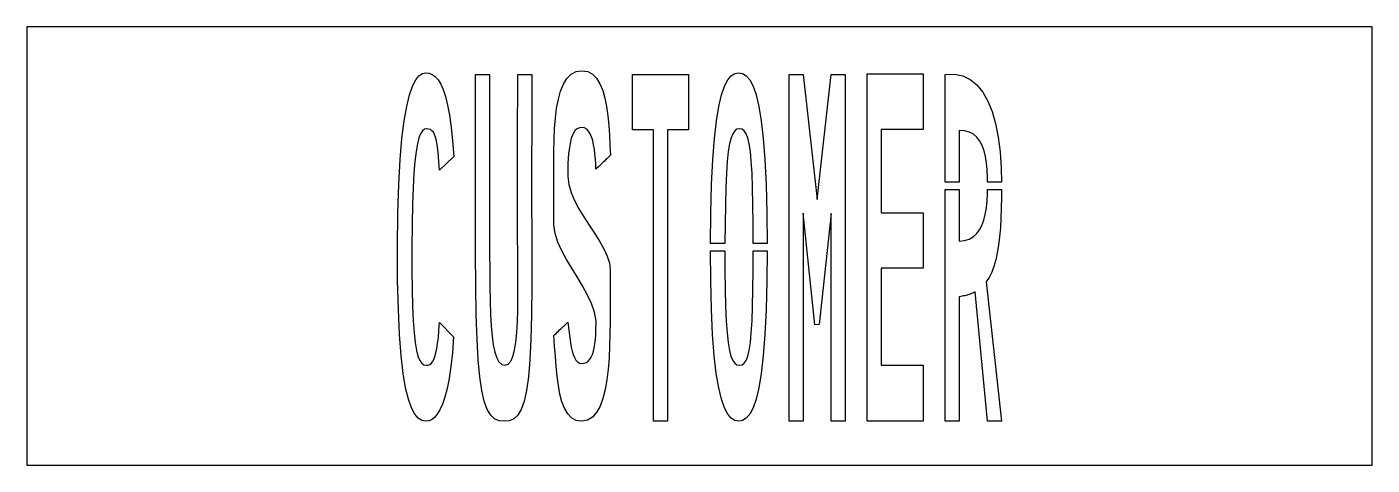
# Model space of a CAD drawing. Extents: x 0 to 92, y 0 to 30.
import ezdxf

# ---------------------------------------------------------------- set-up
doc = ezdxf.new("R2010")
doc.units = 0
doc.layers.add('CUT', color=7, linetype='Continuous')
doc.layers.add('OUTSIDE', color=1, linetype='Continuous')

msp = doc.modelspace()

# ---------------------------------------------------------------- linework, layer by layer
at = {"layer": 'CUT'}
for points in [[(28.1088, 21.5751), (28.0632, 21.917), (28.0104, 22.2066), (27.9504, 22.4441), (27.8784, 22.634), (27.7968, 22.7836), (27.7008, 22.8928), (27.5928, 22.9664), (27.468, 23.0067), (27.3288, 23.0186), (27.1824, 22.9877), (27.048, 22.8809), (26.9232, 22.6886), (26.808, 22.3966), (26.7048, 21.993), (26.6112, 21.4635), (26.5296, 20.794), (26.4624, 19.975), (26.4096, 18.9921), (26.3688, 17.8311), (26.3424, 16.4803), (26.3304, 14.9252), (26.3328, 13.3702), (26.3496, 12.0193), (26.3784, 10.8583), (26.4216, 9.8755), (26.4792, 9.0564), (26.5512, 8.3869), (26.64, 7.8575), (26.7456, 7.4539), (26.8656, 7.1618), (27.0024, 6.9695), (27.156, 6.8651), (27.3288, 6.8318), (27.444, 6.8461), (27.5496, 6.8888), (27.6504, 6.9648), (27.7416, 7.0787), (27.828, 7.2331), (27.9048, 7.4325), (27.9744, 7.6794), (28.0368, 7.9785), (28.092, 8.3323), (28.14, 8.7454), (28.1808, 9.2226), (28.2144, 9.7639), (29.1816, 8.7881), (29.1, 7.7055), (28.9992, 6.7582), (28.8768, 5.9392), (28.74, 5.2388), (28.5864, 4.65), (28.4208, 4.1657), (28.2456, 3.7763), (28.0608, 3.4772), (27.8712, 3.2564), (27.6768, 3.1092), (27.4776, 3.0261), (27.2808, 3), (27.0168, 3.0475), (26.7648, 3.2042), (26.5248, 3.4867), (26.2992, 3.9164), (26.0904, 4.5123), (25.9032, 5.2934), (25.7376, 6.2763), (25.5984, 7.4847), (25.488, 8.9329), (25.4064, 10.6447), (25.356, 12.6342), (25.344, 14.9252), (25.368, 17.2162), (25.4304, 19.2058), (25.5264, 20.9175), (25.6488, 22.3657), (25.8, 23.5741), (25.9728, 24.557), (26.1648, 25.3381), (26.3712, 25.934), (26.5896, 26.3637), (26.8152, 26.6463), (27.048, 26.8029), (27.2808, 26.8504), (27.5064, 26.8267), (27.7224, 26.7436), (27.9264, 26.5988), (28.1208, 26.3827), (28.3008, 26.0883), (28.4688, 25.7037), (28.6248, 25.2265), (28.7664, 24.6449), (28.8936, 23.9516), (29.0064, 23.1421), (29.1072, 22.2043), (29.1888, 21.1312), (28.2144, 20.1886), (28.1832, 20.7157), (28.1496, 21.1763)], [(31.644, 19.8064), (31.644, 18.9209), (31.644, 17.9451), (31.6464, 16.8862), (31.6488, 15.7514), (31.6488, 14.543), (31.6536, 13.3464), (31.6632, 12.2472), (31.68, 11.243), (31.7112, 10.336), (31.7544, 9.5288), (31.8144, 8.8261), (31.896, 8.2231), (31.9992, 7.7269), (32.1288, 7.3399), (32.2848, 7.0597), (32.4744, 6.8888), (32.6952, 6.8318), (32.9136, 6.9007), (33.096, 7.1049), (33.2424, 7.4301), (33.3576, 7.8741), (33.444, 8.4249), (33.5064, 9.073), (33.5496, 9.8114), (33.5736, 10.6304), (33.5856, 11.5207), (33.5856, 12.4751), (33.5784, 13.4865), (33.5688, 14.543), (33.5616, 15.5781), (33.5568, 16.6037), (33.5544, 17.6056), (33.552, 18.5624), (33.552, 19.4669), (33.5544, 20.2979), (33.5568, 21.0433), (33.5616, 21.6867), (33.564, 22.2138), (33.5664, 26.7412), (33.5688, 26.7412), (34.524, 26.7412), (34.5216, 22.1212), (34.5192, 21.5538), (34.5168, 20.8724), (34.5168, 20.0961), (34.5168, 19.2461), (34.5168, 18.3392), (34.5192, 17.3943), (34.5216, 16.4352), (34.5264, 15.4784), (34.5312, 14.543), (34.5336, 12.2591), (34.5144, 10.2886), (34.4688, 8.6101), (34.3968, 7.1998), (34.296, 6.0389), (34.164, 5.1011), (34.0008, 4.3675), (33.804, 3.8167), (33.5736, 3.4273), (33.3024, 3.1757), (32.9952, 3.0404), (32.6472, 3), (32.2992, 3.0404), (31.9896, 3.1757), (31.7184, 3.4273), (31.4832, 3.8167), (31.2816, 4.3675), (31.1136, 5.1011), (30.9768, 6.0389), (30.8688, 7.1998), (30.7872, 8.6101), (30.732, 10.2886), (30.6984, 12.2591), (30.6888, 14.543), (30.6888, 26.7412), (31.644, 26.7412), (31.6416, 22.3159), (31.6416, 21.8553), (31.6416, 21.2807), (31.6416, 20.5946)], [(39.1944, 26.1026), (39.3792, 25.6468), (39.5256, 25.1244), (39.6408, 24.5428), (39.7272, 23.916), (39.7896, 23.2584), (39.84, 22.5818), (39.876, 21.8956), (39.9096, 21.2119), (39.8256, 21.1335), (39.744, 21.0528), (39.6624, 20.9745), (39.5784, 20.8938), (39.4968, 20.8154), (39.4152, 20.7371), (39.3312, 20.6563), (39.2496, 20.578), (39.168, 20.4973), (39.084, 20.4189), (39.0024, 20.3406), (38.9208, 20.2599), (38.904, 20.6112), (38.88, 20.9602), (38.8512, 21.2974), (38.8104, 21.6226), (38.76, 21.9289), (38.6976, 22.2114), (38.6184, 22.4631), (38.5272, 22.6838), (38.4144, 22.8619), (38.2848, 22.9972), (38.1336, 23.0851), (37.9584, 23.1159), (37.7832, 23.0946), (37.6344, 23.0281), (37.5048, 22.9213), (37.3968, 22.7741), (37.3056, 22.5936), (37.2312, 22.3847), (37.1688, 22.1449), (37.1208, 21.8838), (37.08, 21.6012), (37.0464, 21.3045), (37.02, 20.9935), (36.996, 20.673), (36.996, 20.5946), (36.996, 20.5186), (36.996, 20.4403), (36.996, 20.3643), (36.996, 20.286), (36.996, 20.21), (36.996, 20.1317), (36.996, 20.0557), (36.996, 19.9773), (36.996, 19.9014), (36.996, 19.823), (36.996, 19.7471), (37.0536, 19.2129), (37.212, 18.6668), (37.4544, 18.1113), (37.7568, 17.5486), (38.1, 16.986), (38.4624, 16.4233), (38.8248, 15.8701), (39.1632, 15.3288), (39.4584, 14.8041), (39.6912, 14.2984), (39.84, 13.8165), (39.8832, 13.3654), (39.8832, 13.071), (39.8832, 12.7743), (39.8832, 12.4799), (39.8832, 12.1831), (39.8832, 11.8863), (39.8832, 11.5919), (39.8832, 11.2952), (39.8832, 11.0008), (39.8832, 10.704), (39.8832, 10.4073), (39.8832, 10.1129), (39.8832, 9.8161), (39.8736, 8.9875), (39.8544, 8.1613), (39.8136, 7.3541), (39.7512, 6.5778), (39.6648, 5.8442), (39.5448, 5.1676), (39.3912, 4.5574), (39.1992, 4.0304), (38.964, 3.5983), (38.6808, 3.2754), (38.3472, 3.0712), (37.9584, 3), (37.572, 3.0617), (37.2504, 3.2374), (36.984, 3.5152), (36.768, 3.8879), (36.5952, 4.3414), (36.4584, 4.8637), (36.3504, 5.4477), (36.2664, 6.0792), (36.1992, 6.7464), (36.144, 7.442), (36.0888, 8.1518), (36.0336, 8.8641), (36.1128, 8.9424), (36.1944, 9.0184), (36.2736, 9.0967), (36.3552, 9.1727), (36.4344, 9.2511), (36.5136, 9.327), (36.5952, 9.4054), (36.6744, 9.4814), (36.756, 9.5597), (36.8352, 9.6357), (36.9168, 9.714), (36.996, 9.79), (37.0368, 9.4149), (37.0776, 9.0516), (37.1208, 8.705), (37.1688, 8.3798), (37.224, 8.0782), (37.2864, 7.8052), (37.3584, 7.5631), (37.4448, 7.3589), (37.5456, 7.1903), (37.6632, 7.0669), (37.8, 6.9885), (37.9584, 6.9624), (38.1192, 6.979), (38.2608, 7.0336), (38.388, 7.1215), (38.4984, 7.2426), (38.5944, 7.3969), (38.676, 7.5821), (38.7456, 7.7957), (38.8008, 8.0379), (38.8464, 8.3062), (38.88, 8.5982), (38.904, 8.9139), (38.9208, 9.2511), (38.9256, 9.8612), (38.8152, 10.469), (38.6088, 11.0744), (38.328, 11.6774), (37.9968, 12.2781), (37.632, 12.8787), (37.26, 13.477), (36.9024, 14.0729), (36.5784, 14.6688), (36.312, 15.2647), (36.1224, 15.8582), (36.0336, 16.4541), (36.0336, 16.8079), (36.0336, 17.1616), (36.0336, 17.5154), (36.0336, 17.8691), (36.0336, 18.2205), (36.0336, 18.5742), (36.0336, 18.928), (36.0336, 19.2817), (36.0336, 19.6355), (36.0336, 19.9892), (36.0336, 20.343), (36.0336, 20.6967), (36.0336, 21.4944), (36.0504, 22.2779), (36.084, 23.0328), (36.144, 23.7546), (36.228, 24.4288), (36.3456, 25.0485), (36.5016, 25.6016), (36.696, 26.0765), (36.9336, 26.4634), (37.2216, 26.7531), (37.56, 26.9359), (37.9584, 27), (38.352, 26.9383), (38.6856, 26.7602), (38.9664, 26.4777)], [(42.8496, 3), (42.8496, 22.9426), (41.4096, 22.9426), (41.4096, 26.7412), (45.252, 26.7412), (45.252, 22.9426), (43.8096, 22.9426), (43.8096, 3)], [(50.3592, 22.3657), (50.472, 20.9175), (50.5536, 19.2058), (50.6064, 17.2162), (50.6214, 15.1762), (49.6768, 15.1762), (49.6728, 16.4803), (49.6584, 17.8311), (49.632, 18.9921), (49.5936, 19.975), (49.5432, 20.794), (49.4784, 21.4635), (49.3968, 21.993), (49.3008, 22.3966), (49.188, 22.6886), (49.056, 22.8809), (48.9072, 22.9877), (48.7368, 23.0186), (48.564, 22.9877), (48.4128, 22.8809), (48.276, 22.6886), (48.1584, 22.3966), (48.0576, 21.993), (47.9712, 21.4635), (47.8992, 20.794), (47.8416, 19.975), (47.7984, 18.9921), (47.7672, 17.8311), (47.748, 16.4803), (47.74, 15.1762), (46.7544, 15.1762), (46.7736, 17.2162), (46.8288, 19.2058), (46.9128, 20.9175), (47.028, 22.3657), (47.1648, 23.5741), (47.328, 24.557), (47.5128, 25.3381), (47.7168, 25.934), (47.9376, 26.3637), (48.1752, 26.6463), (48.4272, 26.8029), (48.6888, 26.8504), (48.9504, 26.8029), (49.2024, 26.6463), (49.44, 26.3637), (49.6632, 25.934), (49.8696, 25.3381), (50.0544, 24.557), (50.22, 23.5741)], [(55.0032, 26.7317), (55.9656, 26.7317), (55.9656, 3), (55.0032, 3), (55.0032, 17.2329), (54.1752, 9.6167), (53.8968, 9.6096), (53.0928, 17.24), (53.0832, 3), (52.1232, 3), (52.1232, 26.7317), (53.0832, 26.7317), (54.0432, 18.1825)], [(58.4256, 17.2803), (61.308, 17.2803), (61.308, 13.4817), (58.4256, 13.4817), (58.4256, 6.8342), (61.308, 6.8342), (61.308, 3), (57.4656, 3), (57.4656, 26.7768), (61.308, 26.7768), (61.308, 22.9782), (58.4256, 22.9782)], [(66.0096, 24.2057), (66.2448, 23.3795), (66.4272, 22.4559), (66.5568, 21.4398), (66.6336, 20.3335), (66.6529, 19.3784), (65.7018, 19.3784), (65.6976, 19.6925), (65.6712, 20.2076), (65.6256, 20.6848), (65.556, 21.124), (65.46, 21.5229), (65.3328, 21.8766), (65.1744, 22.1829), (64.9776, 22.4417), (64.74, 22.6459), (64.4616, 22.7954), (64.1352, 22.8856), (63.7608, 22.9165), (63.7608, 22.285), (63.7608, 21.6535), (63.7608, 21.022), (63.7608, 20.3904), (63.7608, 19.7589), (63.7608, 19.3784), (62.808, 19.3784), (62.808, 20.8035), (62.808, 22.7812), (62.808, 24.7588), (62.808, 26.7317), (63.4344, 26.7578), (64.0056, 26.6439), (64.5168, 26.3993), (64.9728, 26.0266), (65.3736, 25.5328), (65.7192, 24.925)], [(66.576, 16.2357), (66.5232, 15.6232), (66.4536, 15.0534), (66.3672, 14.5264), (66.2616, 14.0444), (66.1344, 13.6052), (65.9832, 13.2087), (65.8104, 12.855), (65.6088, 12.5416), (66.6504, 3), (65.7024, 3), (64.8432, 11.8602), (64.7664, 11.8199), (64.6848, 11.7795), (64.6032, 11.7439), (64.5192, 11.7083), (64.4328, 11.6774), (64.344, 11.6489), (64.2528, 11.6228), (64.1592, 11.5991), (64.0632, 11.5777), (63.9648, 11.5587), (63.864, 11.5421), (63.7608, 11.5278), (63.7608, 10.818), (63.7608, 10.1081), (63.7584, 9.3959), (63.7584, 8.686), (63.7584, 7.9762), (63.756, 7.2639), (63.756, 6.5541), (63.7536, 5.8418), (63.7536, 5.132), (63.7536, 4.4197), (63.7536, 3.7099), (63.7536, 3), (63.6744, 3), (63.5952, 3), (63.516, 3), (63.4368, 3), (63.3576, 3), (63.2808, 3), (63.2016, 3), (63.1224, 3), (63.0456, 3), (62.9664, 3), (62.8872, 3), (62.808, 3), (62.808, 4.9753), (62.808, 6.9505), (62.808, 8.9282), (62.808, 10.9058), (62.808, 12.8858), (62.808, 14.8659), (62.808, 16.8459), (62.808, 18.8259), (62.808, 18.8764), (63.7608, 18.8764), (63.7608, 18.4959), (63.7608, 17.8644), (63.7608, 17.2329), (63.7608, 16.6013), (63.7608, 15.9698), (63.7608, 15.3383), (64.1232, 15.3739), (64.4424, 15.4689), (64.7184, 15.6232), (64.9536, 15.8345), (65.1504, 16.0957), (65.3136, 16.4043), (65.4456, 16.7628), (65.5464, 17.1616), (65.6184, 17.6032), (65.6688, 18.0828), (65.6976, 18.598), (65.7013, 18.8764), (66.656, 18.8764), (66.6528, 18.3511), (66.6384, 17.6009), (66.6144, 16.8957)], [(50.3592, 7.4847), (50.22, 6.2763), (50.0544, 5.2934), (49.8696, 4.5123), (49.6632, 3.9164), (49.44, 3.4867), (49.2024, 3.2042), (48.9504, 3.0475), (48.6888, 3), (48.4248, 3.0475), (48.1728, 3.2042), (47.9328, 3.4867), (47.7072, 3.9164), (47.4984, 4.5123), (47.3112, 5.2934), (47.1456, 6.2763), (47.0064, 7.4847), (46.896, 8.9329), (46.8144, 10.6447), (46.764, 12.6342), (46.7533, 14.6742), (47.7388, 14.6742), (47.7408, 13.3702), (47.7576, 12.0193), (47.7864, 10.8583), (47.8296, 9.8755), (47.8872, 9.0564), (47.9592, 8.3869), (48.048, 7.8575), (48.1512, 7.4539), (48.2736, 7.1618), (48.4104, 6.9695), (48.564, 6.8651), (48.7368, 6.8318), (48.9072, 6.8651), (49.056, 6.9695), (49.188, 7.1618), (49.3008, 7.4539), (49.3968, 7.8575), (49.4784, 8.3869), (49.5432, 9.0564), (49.5936, 9.8755), (49.632, 10.8583), (49.6584, 12.0193), (49.6728, 13.3702), (49.6768, 14.6742), (50.6214, 14.6742), (50.6064, 12.6342), (50.5536, 10.6447), (50.472, 8.9329)]]:
    msp.add_lwpolyline(points, close=True, dxfattribs=at)
at = {"layer": 'OUTSIDE'}
msp.add_lwpolyline([(0, 0), (92, 0), (92, 30), (0, 30)], close=True, dxfattribs=at)

doc.saveas('drawing.dxf')
